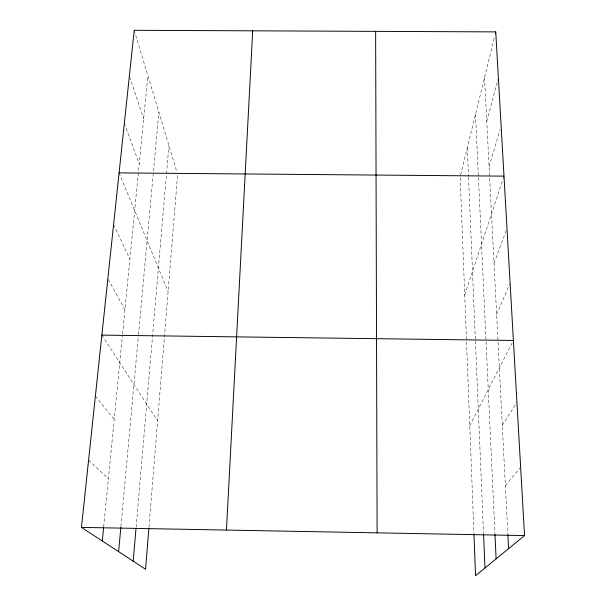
<?xml version="1.0" encoding="UTF-8"?>
<svg xmlns="http://www.w3.org/2000/svg" width="606" height="606" viewBox="0 0 606 606"><rect width="100%" height="100%" fill="white"/><g stroke="black" fill="none" stroke-linecap="round" stroke-linejoin="round"><path stroke-width="0.45" stroke-dasharray="3.03 2.27" d="M148.962 527.281L177.626 174.376M136.092 527.387L166.415 174.611M166.499 173.672L168.922 145.485M120.935 526.356L138.403 335.641M138.486 334.701L158.87 112.148M103.679 526.879L122.488 334.891M122.579 333.967L147.872 75.652M460.598 174.998L494.632 36.458M486.762 121.276L498.14 78.871M489.08 166.718L500.064 129.623M464.726 295.016L503.707 177.013M494.011 263.186L506.669 229.348M496.625 314.453L509.744 284.07M469.771 425.753L512.964 341.299M502.291 425.442L516.926 402.316M505.366 485.626L520.645 467.271M88.597 460.121L108.383 478.846M95.384 396.104L114.201 419.466M101.861 335.11L157.598 420.943M108.307 279.434L124.934 309.878M113.587 224.591L129.896 259.232M119.071 172.892L168.112 291.531M124.328 123.359L139.236 163.855M129.669 76.773L143.637 118.912M134.206 30.3L176.831 171.74M484.535 77.568L507.813 533.598M475.513 114.269L478.407 176.679M478.452 177.626L494.935 533.651M467.287 147.766L468.499 176.482M468.536 177.406L475.384 340.027M475.422 340.966L483.573 534.363M460.204 177.694L473.922 533.265"/><path stroke-width="0.91" d="M226.455 530.076L252.71 30.823M148.887 528.212L145.554 569.231L81.454 527.394L134.206 30.3L495.753 31.891L524.546 535.575L475.558 575.7L473.96 534.212M133.191 561.164L136.009 528.326M118.617 551.649L120.852 527.296M102.3 540.999L103.588 527.818M495.299 33.716L495.753 31.891M119.071 172.892L503.995 176.134M101.861 335.11L513.396 340.466M81.454 527.394L524.546 535.575M507.858 534.537L508.585 548.65M494.981 534.583L496.109 558.868M483.573 534.363L484.989 567.973M375.629 31.36L377.106 532.856"/></g></svg>
